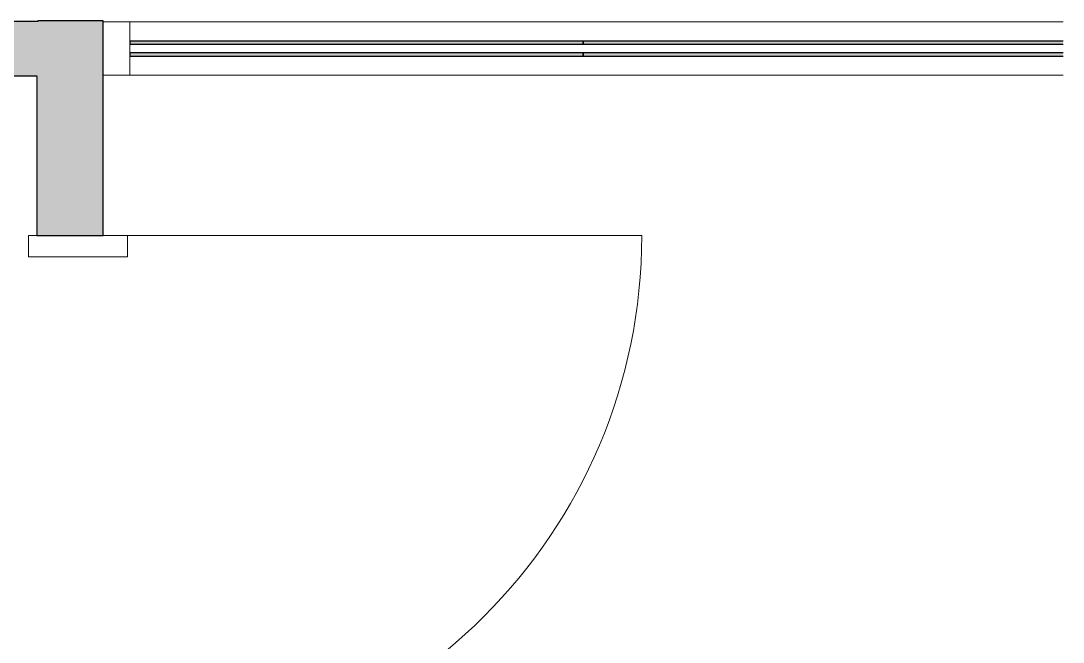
# Model space of a CAD drawing. Header units: millimetres. Extents: x 155927 to 317870, y -36033 to 97293.
# Drawn here: x 199469 to 201423, y 27344 to 28510 of the extents above; entities that cross this region are included whole.
import ezdxf

# ---------------------------------------------------------------- set-up
doc = ezdxf.new("R2010")
doc.units = ezdxf.units.MM
doc.header["$MEASUREMENT"] = 0
for name, color, linetype, lineweight in [('A-DOOR', 4, 'CONTINUOUS', 9), ('A-DOOR-FRAM', 4, 'CONTINUOUS', 18), ('A-GLAZ-CURT', 7, 'CONTINUOUS', 9), ('A-GLAZ-CWMG', 7, 'CONTINUOUS', 9), ('A-WALL', 7, 'CONTINUOUS', 9), ('A-WALL-PATT', 7, 'CONTINUOUS', 9), ('I-WALL', 7, 'CONTINUOUS', 9)]:
    doc.layers.add(name, color=color, linetype=linetype, lineweight=lineweight)

msp = doc.modelspace()

# ---------------------------------------------------------------- hatches: boundary and pattern name
at = {"layer": 'A-GLAZ-CURT'}
h = msp.add_hatch(color=256, dxfattribs=at)
h.paths.add_polyline_path([(200522.8, 28443.6), (200522.8, 28449.6), (199672.8, 28449.6), (199672.8, 28443.6)], flags=0)
h.paths.add_polyline_path([(200522.8, 28465.6), (200522.8, 28471.6), (199672.8, 28471.6), (199672.8, 28465.6)], flags=0)
h = msp.add_hatch(color=256, dxfattribs=at)
h.paths.add_polyline_path([(201422.8, 28443.6), (201422.8, 28449.6), (200522.8, 28449.6), (200522.8, 28443.6), (200981.4, 28443.6)], flags=0)
h.paths.add_polyline_path([(201422.8, 28465.6), (201422.8, 28471.6), (200522.8, 28471.6), (200522.8, 28465.6), (200981.4, 28465.6)], flags=0)
at = {"layer": 'A-WALL-PATT'}
msp.add_hatch(color=256, dxfattribs=at).paths.add_polyline_path([(199498.8, 28406.6), (199500.8, 28406.6), (199500.8, 28508.6), (198274.8, 28508.6), (198274.8, 28406.6), (198575.7, 28406.6)], flags=0)
h = msp.add_hatch(color=256, dxfattribs=at)
h.paths.add_polyline_path([(199500.8, 26907.6), (199622.8, 26907.6), (199622.8, 27096.6), (199500.8, 27096.6)], flags=0)
h.paths.add_polyline_path([(199622.8, 28106.6), (199622.8, 28509.6), (199500.8, 28508.6), (199500.8, 28106.6)], flags=0)

# ---------------------------------------------------------------- linework, layer by layer
at = {"layer": 'A-DOOR'}
msp.add_line((199622.8, 28106.6), (200632.8, 28106.6), dxfattribs=at)
msp.add_arc((199622.8, 28106.6), 1010, 270, 0, dxfattribs=at)
at = {"layer": 'A-DOOR-FRAM', "lineweight": 20}
for p, q in [((199482.8, 28106.6), (199500.8, 28106.6)), ((199482.8, 28066.6), (199482.8, 28106.6)), ((199622.8, 28106.6), (199668.8, 28106.6)), ((199668.8, 28106.6), (199668.8, 28066.6)), ((199668.8, 28066.6), (199482.8, 28066.6))]:
    msp.add_line(p, q, dxfattribs=at)
at = {"layer": 'A-GLAZ-CURT', "lineweight": 30}
for p, q in [((200522.8, 28471.6), (199672.8, 28471.6)), ((199672.8, 28471.6), (199672.8, 28465.6)), ((201422.8, 28471.6), (200522.8, 28471.6)), ((200522.8, 28471.6), (200522.8, 28465.6)), ((200522.8, 28465.6), (200522.8, 28471.6)), ((199672.8, 28465.6), (200522.8, 28465.6)), ((200522.8, 28465.6), (201422.8, 28465.6)), ((200522.8, 28449.6), (199672.8, 28449.6)), ((199672.8, 28449.6), (199672.8, 28443.6)), ((199672.8, 28443.6), (200522.8, 28443.6)), ((201422.8, 28449.6), (200522.8, 28449.6)), ((200522.8, 28449.6), (200522.8, 28443.6)), ((200522.8, 28443.6), (200522.8, 28449.6)), ((200522.8, 28443.6), (201422.8, 28443.6))]:
    msp.add_line(p, q, dxfattribs=at)
at = {"layer": 'A-GLAZ-CWMG', "lineweight": 20}
for p, q in [((199672.8, 28507.6), (199622.8, 28507.6)), ((199622.8, 28507.6), (199622.8, 28407.6)), ((199672.8, 28407.6), (199672.8, 28507.6)), ((199622.8, 28407.6), (199672.8, 28407.6))]:
    msp.add_line(p, q, dxfattribs=at)
at = {"layer": 'A-GLAZ-CWMG'}
for p, q in [((200522.8, 28507.6), (199672.8, 28507.6)), ((201422.8, 28507.6), (200522.8, 28507.6)), ((200522.8, 28407.6), (199672.8, 28407.6)), ((201422.8, 28407.6), (200522.8, 28407.6))]:
    msp.add_line(p, q, dxfattribs=at)
at = {"layer": 'A-WALL', "lineweight": 30}
for p, q in [((199622.8, 28509.6), (199500.8, 28509.6)), ((199500.8, 28509.6), (199500.8, 28508.6)), ((199622.8, 28106.6), (199622.8, 28509.6)), ((199500.8, 28106.6), (199622.8, 28106.6))]:
    msp.add_line(p, q, dxfattribs=at)
at = {"layer": 'I-WALL', "lineweight": 30}
for p, q in [((199500.8, 28508.6), (198274.8, 28508.6)), ((198274.8, 28406.6), (199498.8, 28406.6)), ((199498.8, 28406.6), (199498.8, 28106.6)), ((199498.8, 28106.6), (199500.8, 28106.6))]:
    msp.add_line(p, q, dxfattribs=at)

doc.saveas('drawing.dxf')
